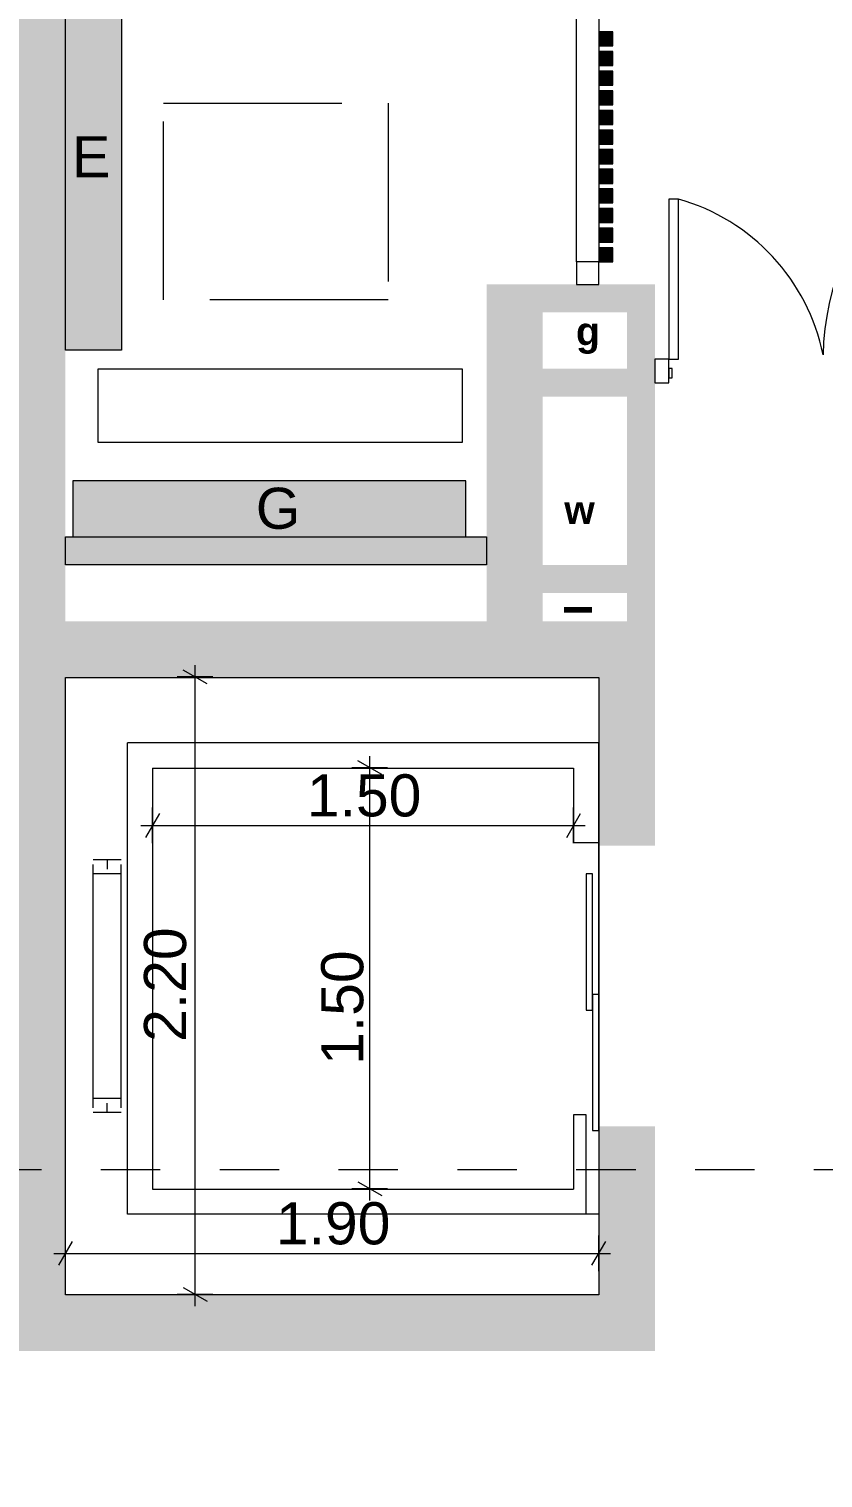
# Model space of a CAD drawing. Header units: millimetres. Extents: x 475206255 to 476720147, y 4620882299 to 4621447368.
# Drawn here: x 475263890 to 475266718, y 4621000397 to 4621005560 of the extents above; entities that cross this region are included whole.
import ezdxf

# ---------------------------------------------------------------- set-up
doc = ezdxf.new("R2010")
doc.units = ezdxf.units.MM
doc.header["$MEASUREMENT"] = 0
doc.linetypes.add('Dashed', pattern=[423.333333, 211.666667, -211.666667])
doc.linetypes.add('Long Dashed', pattern=[1058.333302, 634.99999, -423.333311])
doc.layers.add('0_Pen_No__8_Pen_No__11', color=7, linetype='Continuous', lineweight=0, true_color=0x636466)
doc.layers.add('New_2D Drafting - General_Pen_No__250_Pen_No__17', color=7, linetype='Continuous', lineweight=0, true_color=0xa68068)
for name, color, linetype, lineweight in [('0_Pen_No__8_Pen_No__7', 7, 'Continuous', 0), ('2D Drafting - General_Pen_No__250_Pen_No__7_Pen_No__7', 7, 'Continuous', 0), ('a-iataki_Pen_No__1_Pen_No__1', 1, 'Continuous', 0), ('Doors_Pen_No__7_Pen_No__7', 7, 'Continuous', 0), ('G-Anno-Nplt_Pen_No__7', 7, 'Continuous', 0), ('New_._Pen_No__1', 1, 'Continuous', 0), ('New_2D Drafting - General_Pen_No__250_Pen_No__7_Pen_No__154', 154, 'Continuous', 0), ('New_2D Drafting - General_Pen_No__250_Pen_No__7_Pen_No__250', 7, 'Continuous', 0), ('New_2D Drafting - General_Pen_No__250_Pen_No__7_Pen_No__7', 7, 'Continuous', 0), ('New_2D Drafting - General_Pen_No__30_Pen_No__9_Pen_No__9_Pen_No__4', 7, 'Continuous', 0), ('New_2D Drafting - General_Pen_No__30_Pen_No__9_Pen_No__9_Pen_No__7', 7, 'Continuous', 0), ('New_R03_Nakveti_Pen_No__250', 7, 'Continuous', 0), ('New_R03_Nakveti_Pen_No__4', 7, 'Continuous', 0), ('New_shenobebi_Pen_No__1', 1, 'Continuous', 0), ('New_shenobebi_Pen_No__7', 7, 'Continuous', 0), ('New_Structural - Bearing_Pen_No__4', 7, 'Continuous', 0), ('New_Structural - Bearing_Pen_No__7', 7, 'Continuous', 0), ('zoma_Pen_No__142', 142, 'Continuous', 0)]:
    doc.layers.add(name, color=color, linetype=linetype, lineweight=lineweight)
doc.layers.add('zoma', color=7, linetype='Continuous')
doc.styles.add('GENERATED_STYLE_2', font='arial.ttf')
doc.styles.add('GENERATED_STYLE_7', font='arialbd.ttf')
doc.dimstyles.new('GENERATED_STYLE__3', dxfattribs={"dimtxt": 200, "dimasz": 64.421331, "dimexe": 0.18, "dimexo": 3, "dimgap": 0, "dimtad": 1, "dimtih": 1, "dimtoh": 1, "dimlfac": 0.001, "dimzin": 0, "dimdsep": 46, "dimtxsty": 'GENERATED_STYLE_2', "dimblk": 'ARROWHEAD_2', "dimblk1": 'ARROWHEAD_2', "dimblk2": 'ARROWHEAD_2', "dimcen": 0.09, "dimclrd": 142, "dimclre": 142, "dimclrt": 142, "dimadec": 0, "dimazin": 0, "dimtfac": 1, "dimtdec": 4, "dimtmove": 0, "dimatfit": 3, "dimfxl": 1, "dimtolj": 1, "dimtzin": 0, "dimarcsym": 0})
doc.dimstyles.new('GENERATED_STYLE__5', dxfattribs={"dimtxt": 150, "dimasz": 64.421331, "dimexe": 0.18, "dimexo": 3, "dimgap": 0, "dimtad": 1, "dimtih": 1, "dimtoh": 1, "dimlfac": 0.001, "dimzin": 0, "dimdsep": 46, "dimtxsty": 'GENERATED_STYLE_2', "dimblk": 'ARROWHEAD_2', "dimblk1": 'ARROWHEAD_2', "dimblk2": 'ARROWHEAD_2', "dimcen": 0.09, "dimclrd": 142, "dimclre": 142, "dimclrt": 142, "dimadec": 0, "dimazin": 0, "dimtfac": 1, "dimtdec": 4, "dimtmove": 0, "dimatfit": 3, "dimfxl": 1, "dimtolj": 1, "dimtzin": 0, "dimarcsym": 0})
doc.dimstyles.new('GENERATED_STYLE__6', dxfattribs={"dimtxt": 150, "dimasz": 64.421331, "dimexe": 0.18, "dimexo": 3, "dimgap": 0, "dimtad": 1, "dimlfac": 0.001, "dimzin": 0, "dimdsep": 46, "dimtxsty": 'GENERATED_STYLE_2', "dimblk": 'ARROWHEAD_2', "dimblk1": 'ARROWHEAD_2', "dimblk2": 'ARROWHEAD_2', "dimcen": 0.09, "dimclrd": 142, "dimclre": 142, "dimclrt": 142, "dimadec": 0, "dimazin": 0, "dimtfac": 1, "dimtdec": 4, "dimtmove": 2, "dimatfit": 3, "dimfxl": 1, "dimtolj": 1, "dimtzin": 0, "dimarcsym": 0})
doc.dimstyles.new('GENERATED_STYLE__7', dxfattribs={"dimtxt": 150, "dimasz": 64.421331, "dimexe": 0.18, "dimexo": 3, "dimgap": 0, "dimtad": 1, "dimlfac": 0.001, "dimzin": 0, "dimdsep": 46, "dimtxsty": 'GENERATED_STYLE_2', "dimblk": 'ARROWHEAD_2', "dimblk1": 'ARROWHEAD_2', "dimblk2": 'ARROWHEAD_2', "dimcen": 0.09, "dimclrd": 142, "dimclre": 142, "dimclrt": 142, "dimadec": 0, "dimazin": 0, "dimtfac": 1, "dimtdec": 4, "dimtmove": 0, "dimatfit": 3, "dimfxl": 1, "dimtolj": 1, "dimtzin": 0, "dimarcsym": 0})
doc.dimstyles.new('GENERATED_STYLE__9', dxfattribs={"dimtxt": 200, "dimasz": 64.421331, "dimexe": 0.18, "dimexo": 3, "dimgap": 0, "dimtad": 1, "dimlfac": 0.001, "dimzin": 0, "dimdsep": 46, "dimtxsty": 'GENERATED_STYLE_2', "dimblk": 'ARROWHEAD_2', "dimblk1": 'ARROWHEAD_2', "dimblk2": 'ARROWHEAD_2', "dimcen": 0.09, "dimclrd": 142, "dimclre": 142, "dimclrt": 142, "dimadec": 0, "dimazin": 0, "dimtfac": 1, "dimtdec": 4, "dimtmove": 0, "dimatfit": 3, "dimfxl": 1, "dimtolj": 1, "dimtzin": 0, "dimarcsym": 0})

# ---------------------------------------------------------------- blocks, each defined once
blk = doc.blocks.new('*D808', base_point=(475826095.8, 4621095193.2))
at = {"layer": 'zoma_Pen_No__142', "color": 142, "linetype": 'Continuous', "lineweight": 0, "transparency": 16777216}
for p, q in [((475264043.9, 4621001240), (475263995, 4621001155.3)), ((475264019.4, 4621001134.1), (475264019.4, 4621001261.2)), ((475265895, 4621001155.3), (475265943.9, 4621001240)), ((475265919.4, 4621001134.1), (475265919.4, 4621001261.2)), ((475263978, 4621001197.6), (475264019.4, 4621001197.6)), ((475264019.4, 4621001197.6), (475265919.4, 4621001197.6)), ((475265919.4, 4621001197.6), (475265960.9, 4621001197.6))]:
    blk.add_line(p, q, dxfattribs=at)
at = {"layer": 'zoma_Pen_No__142', "color": 142, "lineweight": 0, "transparency": 16777216, "insert": (475264769.3, 4621001227.6), "char_height": 150, "attachment_point": 7, "style": 'GENERATED_STYLE_2'}
blk.add_mtext('\\A1;{\\pql;\\fArial|b0|i0|c204|p0;\\W1.000000;1.90}', dxfattribs=at)
blk = doc.blocks.new('ARROWHEAD_2')
at = {"color": 0, "linetype": 'Continuous', "lineweight": 0}
for p, q in [((0, 0), (-1, 0)), ((-0.378, -0.655), (0.378, 0.655))]:
    blk.add_line(p, q, dxfattribs=at)
blk = doc.blocks.new('*D809', base_point=(475826095.8, 4621095193.2))
at = {"layer": 'zoma_Pen_No__142', "color": 142, "linetype": 'Continuous', "lineweight": 0, "transparency": 16777216}
for p, q in [((475265146, 4621002903.4), (475265061.2, 4621002952.4)), ((475265103.6, 4621002927.9), (475265103.6, 4621002969.3)), ((475265167.2, 4621002927.9), (475265040, 4621002927.9)), ((475265103.6, 4621001427.9), (475265103.6, 4621002927.9)), ((475265061.2, 4621001452.4), (475265146, 4621001403.4)), ((475265167.2, 4621001427.9), (475265040, 4621001427.9)), ((475265103.6, 4621001386.4), (475265103.6, 4621001427.9))]:
    blk.add_line(p, q, dxfattribs=at)
at = {"layer": 'zoma_Pen_No__142', "color": 142, "lineweight": 0, "transparency": 16777216, "insert": (475265082.6, 4621001869.2), "char_height": 150, "attachment_point": 7, "rotation": 90, "style": 'GENERATED_STYLE_2'}
blk.add_mtext('\\A1;{\\pql;\\fArial|b0|i0|c204|p0;\\W1.000000;1.50}', dxfattribs=at)
blk = doc.blocks.new('*D810', base_point=(475826095.8, 4621095193.2))
at = {"layer": 'zoma_Pen_No__142', "color": 142, "linetype": 'Continuous', "lineweight": 0, "transparency": 16777216}
for p, q in [((475264329.8, 4621002658.6), (475264329.8, 4621002785.7)), ((475265829.8, 4621002658.6), (475265829.8, 4621002785.7)), ((475264354.2, 4621002764.5), (475264305.3, 4621002679.8)), ((475265805.3, 4621002679.8), (475265854.2, 4621002764.5)), ((475264288.3, 4621002722.2), (475264329.8, 4621002722.2)), ((475264329.8, 4621002722.2), (475265829.8, 4621002722.2)), ((475265829.8, 4621002722.2), (475265871.2, 4621002722.2))]:
    blk.add_line(p, q, dxfattribs=at)
at = {"layer": 'zoma_Pen_No__142', "color": 142, "lineweight": 0, "transparency": 16777216, "insert": (475264879.6, 4621002752.2), "char_height": 150, "attachment_point": 7, "style": 'GENERATED_STYLE_2'}
blk.add_mtext('\\A1;{\\pql;\\fArial|b0|i0|c204|p0;\\W1.000000;1.50}', dxfattribs=at)
blk = doc.blocks.new('*D811', base_point=(475826095.8, 4621095193.2))
at = {"layer": 'zoma_Pen_No__142', "color": 142, "linetype": 'Continuous', "lineweight": 0, "transparency": 16777216}
for p, q in [((475264545, 4621003251.3), (475264417.8, 4621003251.3)), ((475264523.8, 4621003226.8), (475264439, 4621003275.7)), ((475264481.4, 4621003251.3), (475264481.4, 4621003292.7)), ((475264481.4, 4621001051.3), (475264481.4, 4621003251.3)), ((475264545, 4621001051.3), (475264417.8, 4621001051.3)), ((475264439, 4621001075.7), (475264523.8, 4621001026.8)), ((475264481.4, 4621001009.8), (475264481.4, 4621001051.3))]:
    blk.add_line(p, q, dxfattribs=at)
at = {"layer": 'zoma_Pen_No__142', "color": 142, "lineweight": 0, "transparency": 16777216, "insert": (475264451.4, 4621001951.1), "char_height": 150, "attachment_point": 7, "rotation": 90, "style": 'GENERATED_STYLE_2'}
blk.add_mtext('\\A1;{\\pql;\\fArial|b0|i0|c204|p0;\\W1.000000;2.20}', dxfattribs=at)
blk = doc.blocks.new('*D880', base_point=(475826095.8, 4621095193.2))
at = {"layer": 'zoma_Pen_No__142', "color": 142, "linetype": 'Continuous', "lineweight": 0, "transparency": 16777216}
for p, q in [((475297678.8, 4621006265.8), (475297594.1, 4621006314.7)), ((475297636.5, 4621006290.2), (475297636.5, 4621006331.7)), ((475297700, 4621006290.2), (475297572.9, 4621006290.2)), ((475297636.5, 4620991090.2), (475297636.5, 4621006290.2)), ((475297594.1, 4620991114.7), (475297678.8, 4620991065.8)), ((475297700, 4620991090.2), (475297572.9, 4620991090.2)), ((475297636.5, 4620991048.8), (475297636.5, 4620991090.2))]:
    blk.add_line(p, q, dxfattribs=at)
at = {"layer": 'zoma_Pen_No__142', "color": 142, "lineweight": 0, "transparency": 16777216, "insert": (475297596.5, 4620998347), "char_height": 200, "attachment_point": 7, "rotation": 90, "style": 'GENERATED_STYLE_2'}
blk.add_mtext('\\A1;{\\pql;\\fArial|b0|i0|c204|p0;\\W1.000000;15.20}', dxfattribs=at)
blk = doc.blocks.new('*D887', base_point=(475826095.8, 4621095193.2))
at = {"layer": 'zoma_Pen_No__142', "color": 142, "linetype": 'Continuous', "lineweight": 0, "transparency": 16777216}
for p, q in [((475296910.9, 4621001090.2), (475296783.8, 4621001090.2)), ((475296804.9, 4621001114.7), (475296889.7, 4621001065.8)), ((475296847.3, 4620999490.2), (475296847.3, 4621001090.2)), ((475296910.9, 4620999490.2), (475296783.8, 4620999490.2)), ((475296804.9, 4620999514.7), (475296889.7, 4620999465.8))]:
    blk.add_line(p, q, dxfattribs=at)
at = {"layer": 'zoma_Pen_No__142', "color": 142, "lineweight": 0, "transparency": 16777216, "insert": (475296807.3, 4621000023.3), "char_height": 200, "attachment_point": 7, "rotation": 90, "style": 'GENERATED_STYLE_2'}
blk.add_mtext('\\A1;{\\pql;\\fArial|b0|i0|c204|p0;\\W1.000000;1.60}', dxfattribs=at)
blk = doc.blocks.new('*D888', base_point=(475826095.8, 4621095193.2))
at = {"layer": 'zoma_Pen_No__142', "color": 142, "linetype": 'Continuous', "lineweight": 0, "transparency": 16777216}
for p, q in [((475296910.9, 4621005890.2), (475296783.8, 4621005890.2)), ((475296804.9, 4621005914.7), (475296889.7, 4621005865.8)), ((475296847.3, 4621001090.2), (475296847.3, 4621005890.2)), ((475296910.9, 4621001090.2), (475296783.8, 4621001090.2)), ((475296804.9, 4621001114.7), (475296889.7, 4621001065.8))]:
    blk.add_line(p, q, dxfattribs=at)
at = {"layer": 'zoma_Pen_No__142', "color": 142, "lineweight": 0, "transparency": 16777216, "char_height": 200, "attachment_point": 7, "rotation": 90, "style": 'GENERATED_STYLE_2'}
for s, insert in [('\\A1;{\\pql;\\fArial|b0|i0|c204|p0;\\W1.000000;0.40}', (475296807.3, 4621005331.9)), ('\\A1;{\\pql;\\fArial|b0|i0|c204|p0;\\W1.000000;4.80}', (475296807.3, 4621003223.3))]:
    blk.add_mtext(s, dxfattribs=dict(at, insert=insert))
blk = doc.blocks.new('*D1250', base_point=(475826095.8, 4621095193.2))
at = {"layer": 'zoma_Pen_No__142', "color": 142, "linetype": 'Continuous', "lineweight": 0, "transparency": 16777216}
for p, q in [((475261143.9, 4621043780.5), (475261095, 4621043695.7)), ((475261119.4, 4621043674.5), (475261119.4, 4621043801.6)), ((475267643.9, 4621043780.5), (475267595, 4621043695.7)), ((475267619.4, 4621043674.5), (475267619.4, 4621043801.6)), ((475261119.4, 4621043738.1), (475267619.4, 4621043738.1))]:
    blk.add_line(p, q, dxfattribs=at)
at = {"layer": 'zoma_Pen_No__142', "color": 142, "lineweight": 0, "transparency": 16777216, "char_height": 200, "attachment_point": 7, "style": 'GENERATED_STYLE_2'}
for s, insert in [('\\A1;{\\pql;\\fArial|b0|i0|c204|p0;\\W1.000000;6.50}', (475264102.5, 4621043778.1)), ('\\A1;{\\pql;\\fArial|b0|i0|c204|p0;\\W1.000000;0.40}', (475267061.1, 4621043778.1))]:
    blk.add_mtext(s, dxfattribs=dict(at, insert=insert))
blk = doc.blocks.new('*D1308', base_point=(475826095.8, 4621095193.2))
at = {"layer": 'zoma_Pen_No__142', "color": 142, "linetype": 'Continuous', "lineweight": 0, "transparency": 16777216}
for p, q in [((475261143.9, 4621092730.1), (475261095, 4621092645.3)), ((475261119.4, 4621092624.1), (475261119.4, 4621092751.3)), ((475267643.9, 4621092730.1), (475267595, 4621092645.3)), ((475267619.4, 4621092624.1), (475267619.4, 4621092751.3)), ((475261119.4, 4621092687.7), (475267619.4, 4621092687.7))]:
    blk.add_line(p, q, dxfattribs=at)
at = {"layer": 'zoma_Pen_No__142', "color": 142, "lineweight": 0, "transparency": 16777216, "char_height": 200, "attachment_point": 7, "style": 'GENERATED_STYLE_2'}
for s, insert in [('\\A1;{\\pql;\\fArial|b0|i0|c204|p0;\\W1.000000;6.50}', (475264102.5, 4621092727.7)), ('\\A1;{\\pql;\\fArial|b0|i0|c204|p0;\\W1.000000;0.40}', (475267061.1, 4621092727.7))]:
    blk.add_mtext(s, dxfattribs=dict(at, insert=insert))
blk = doc.blocks.new('*D1366', base_point=(475826095.8, 4621095193.2))
at = {"layer": 'zoma_Pen_No__142', "color": 142, "linetype": 'Continuous', "lineweight": 0, "transparency": 16777216}
for p, q in [((475261119.4, 4621141813.9), (475261119.4, 4621141941)), ((475267619.4, 4621141813.9), (475267619.4, 4621141941)), ((475261143.9, 4621141919.8), (475261095, 4621141835.1)), ((475261119.4, 4621141877.4), (475267619.4, 4621141877.4)), ((475267643.9, 4621141919.8), (475267595, 4621141835.1))]:
    blk.add_line(p, q, dxfattribs=at)
at = {"layer": 'zoma_Pen_No__142', "color": 142, "lineweight": 0, "transparency": 16777216, "char_height": 200, "attachment_point": 7, "style": 'GENERATED_STYLE_2'}
for s, insert in [('\\A1;{\\pql;\\fArial|b0|i0|c204|p0;\\W1.000000;6.50}', (475264102.5, 4621141917.4)), ('\\A1;{\\pql;\\fArial|b0|i0|c204|p0;\\W1.000000;0.40}', (475267061.1, 4621141917.4))]:
    blk.add_mtext(s, dxfattribs=dict(at, insert=insert))
blk = doc.blocks.new('*D1425', base_point=(475826095.8, 4621095193.2))
at = {"layer": 'zoma_Pen_No__142', "color": 142, "linetype": 'Continuous', "lineweight": 0, "transparency": 16777216}
for p, q in [((475261143.9, 4621191296.5), (475261095, 4621191211.7)), ((475261119.4, 4621191190.5), (475261119.4, 4621191317.7)), ((475267643.9, 4621191296.5), (475267595, 4621191211.7)), ((475267619.4, 4621191190.5), (475267619.4, 4621191317.7)), ((475261119.4, 4621191254.1), (475267619.4, 4621191254.1))]:
    blk.add_line(p, q, dxfattribs=at)
at = {"layer": 'zoma_Pen_No__142', "color": 142, "lineweight": 0, "transparency": 16777216, "char_height": 200, "attachment_point": 7, "style": 'GENERATED_STYLE_2'}
for s, insert in [('\\A1;{\\pql;\\fArial|b0|i0|c204|p0;\\W1.000000;6.50}', (475264102.5, 4621191294.1)), ('\\A1;{\\pql;\\fArial|b0|i0|c204|p0;\\W1.000000;0.40}', (475267061.1, 4621191294.1))]:
    blk.add_mtext(s, dxfattribs=dict(at, insert=insert))
blk = doc.blocks.new('*D1483', base_point=(475826095.8, 4621095193.2))
at = {"layer": 'zoma_Pen_No__142', "color": 142, "linetype": 'Continuous', "lineweight": 0, "transparency": 16777216}
for p, q in [((475261143.9, 4621240486.2), (475261095, 4621240401.5)), ((475261119.4, 4621240380.3), (475261119.4, 4621240507.4)), ((475267643.9, 4621240486.2), (475267595, 4621240401.5)), ((475267619.4, 4621240380.3), (475267619.4, 4621240507.4)), ((475261119.4, 4621240443.8), (475267619.4, 4621240443.8))]:
    blk.add_line(p, q, dxfattribs=at)
at = {"layer": 'zoma_Pen_No__142', "color": 142, "lineweight": 0, "transparency": 16777216, "char_height": 200, "attachment_point": 7, "style": 'GENERATED_STYLE_2'}
for s, insert in [('\\A1;{\\pql;\\fArial|b0|i0|c204|p0;\\W1.000000;6.50}', (475264102.5, 4621240483.8)), ('\\A1;{\\pql;\\fArial|b0|i0|c204|p0;\\W1.000000;0.40}', (475267061.1, 4621240483.8))]:
    blk.add_mtext(s, dxfattribs=dict(at, insert=insert))

msp = doc.modelspace()

# ---------------------------------------------------------------- hatches: boundary and pattern name
at = {"layer": '0_Pen_No__8_Pen_No__11', "linetype": 'Continuous', "lineweight": 0, "true_color": 0x636466}
for points in [[(475264019.441, 4621005815.209), (475264219.441, 4621005815.207), (475264219.432, 4621004415.253), (475264019.432, 4621004415.255)], [(475264045.614, 4621003950.012), (475264045.614, 4621003750.012), (475265445.568, 4621003750.012), (475265445.568, 4621003950.012)]]:
    msp.add_hatch(color=251, dxfattribs=at).paths.add_polyline_path(points)
at = {"layer": '2D Drafting - General_Pen_No__250_Pen_No__7_Pen_No__7', "linetype": 'Continuous', "lineweight": 0}
for points in [[(475264019.434, 4621006089.778), (475264019.434, 4621003449.745), (475263819.434, 4621003449.745), (475263819.434, 4621006089.778)], [(475265519.434, 4621004650.012), (475265719.434, 4621004650.012), (475265719.434, 4621003450.012), (475265519.434, 4621003450.012)]]:
    msp.add_hatch(color=7, dxfattribs=at).paths.add_polyline_path(points)
at = {"layer": 'New_2D Drafting - General_Pen_No__250_Pen_No__17', "linetype": 'Continuous', "lineweight": 0, "true_color": 0xa68068}
for points in [[(475265919.434, 4621005500.012), (475265919.434, 4621005550.012), (475265969.434, 4621005550.012), (475265969.434, 4621005500.012)], [(475265919.434, 4621005430.012), (475265919.434, 4621005480.012), (475265969.434, 4621005480.012), (475265969.434, 4621005430.012)], [(475265919.434, 4621005360.012), (475265919.434, 4621005410.012), (475265969.434, 4621005410.012), (475265969.434, 4621005360.012)], [(475265919.434, 4621005290.012), (475265919.434, 4621005340.012), (475265969.434, 4621005340.012), (475265969.434, 4621005290.012)], [(475265969.434, 4621005270.012), (475265969.434, 4621005220.012), (475265919.434, 4621005220.012), (475265919.434, 4621005270.012)], [(475265919.434, 4621005150.012), (475265919.434, 4621005200.012), (475265969.434, 4621005200.012), (475265969.434, 4621005150.012)], [(475265919.434, 4621005080.012), (475265919.434, 4621005130.012), (475265969.434, 4621005130.012), (475265969.434, 4621005080.012)], [(475265919.434, 4621005010.012), (475265919.434, 4621005060.012), (475265969.434, 4621005060.012), (475265969.434, 4621005010.012)], [(475265919.434, 4621004940.012), (475265919.434, 4621004990.012), (475265969.434, 4621004990.012), (475265969.434, 4621004940.012)], [(475265919.434, 4621004870.012), (475265919.434, 4621004920.012), (475265969.434, 4621004920.012), (475265969.434, 4621004870.012)], [(475265919.434, 4621004800.012), (475265919.434, 4621004850.012), (475265969.434, 4621004850.012), (475265969.434, 4621004800.012)], [(475265969.434, 4621004780.012), (475265969.434, 4621004730.012), (475265919.434, 4621004730.012), (475265919.434, 4621004780.012)]]:
    msp.add_hatch(color=45, dxfattribs=at).paths.add_polyline_path(points)
at = {"layer": 'New_2D Drafting - General_Pen_No__250_Pen_No__7_Pen_No__154', "linetype": 'Continuous', "lineweight": 0}
for points in [[(475263819.44, 4621003449.703), (475264019.44, 4621003449.703), (475266119.44, 4621003449.703), (475266119.44, 4621002649.703), (475265919.44, 4621002649.703), (475265919.44, 4621003249.703), (475264019.44, 4621003249.703), (475263819.44, 4621003249.703)], [(475263819.44, 4621003249.703), (475264019.44, 4621003249.703), (475264019.44, 4621001049.703), (475265919.44, 4621001049.703), (475265919.44, 4621001649.703), (475266119.44, 4621001649.703), (475266119.44, 4621000849.703), (475263819.44, 4621000849.703), (475263819.44, 4621001049.703)]]:
    msp.add_hatch(color=154, dxfattribs=at).paths.add_polyline_path(points)
at = {"layer": 'New_2D Drafting - General_Pen_No__250_Pen_No__7_Pen_No__7', "linetype": 'Continuous', "lineweight": 0}
msp.add_hatch(color=7, dxfattribs=at).paths.add_polyline_path([(475264019.434, 4621003650.247), (475264019.434, 4621003750.247), (475265519.434, 4621003750.247), (475265519.434, 4621003650.247)])
at = {"layer": 'New_2D Drafting - General_Pen_No__30_Pen_No__9_Pen_No__9_Pen_No__4', "linetype": 'Continuous', "lineweight": 0}
msp.add_hatch(color=7, dxfattribs=at).paths.add_polyline_path([(475266019.434, 4621004350.01), (475266019.434, 4621004550.012), (475265719.434, 4621004550.012), (475265719.434, 4621004650.012), (475266119.434, 4621004650.012), (475266119.434, 4621004350.01)])
at = {"layer": 'New_2D Drafting - General_Pen_No__30_Pen_No__9_Pen_No__9_Pen_No__7', "linetype": 'Continuous', "lineweight": 0}
for points in [[(475265719.434, 4621004350.01), (475266019.434, 4621004350.01), (475266019.434, 4621004250.01), (475265719.434, 4621004250.01)], [(475266119.434, 4621004350.01), (475266119.434, 4621003450.012), (475266019.434, 4621003450.012), (475266019.434, 4621004350.01)], [(475265719.434, 4621003650.012), (475266019.434, 4621003650.012), (475266019.434, 4621003550.012), (475265719.434, 4621003550.012)]]:
    msp.add_hatch(color=7, dxfattribs=at).paths.add_polyline_path(points)

# ---------------------------------------------------------------- linework, layer by layer
at = {"layer": '0_Pen_No__8_Pen_No__7', "color": 7, "linetype": 'Continuous', "lineweight": 0, "flags": 128}
for points in [[(475264019.441, 4621005815.209), (475264219.441, 4621005815.207), (475264219.432, 4621004415.253), (475264019.432, 4621004415.255)], [(475264045.614, 4621003950.012), (475264045.614, 4621003750.012), (475265445.568, 4621003750.012), (475265445.568, 4621003950.012)]]:
    msp.add_lwpolyline(points, close=True, dxfattribs=at)
at = {"layer": 'Doors_Pen_No__7_Pen_No__7', "color": 7, "linetype": 'Continuous', "lineweight": 0, "flags": 128}
for points in [[(475266169.431, 4621004384.071), (475266202.765, 4621004384.019), (475266202.765, 4621004953.948), (475266169.431, 4621004954)], [(475266119.431, 4621004299.405), (475266169.431, 4621004299.405), (475266169.431, 4621004384.071), (475266119.431, 4621004384.071)], [(475266169.431, 4621004317.405), (475266180.931, 4621004317.405), (475266180.931, 4621004350.738), (475266169.431, 4621004350.738)]]:
    msp.add_lwpolyline(points, close=True, dxfattribs=at)
at = {"layer": 'Doors_Pen_No__7_Pen_No__7', "color": 7, "linetype": 'Continuous', "lineweight": 0}
msp.add_arc((475266006.432, 4621004255.111), 725.892, 11.390392, 74.307743, dxfattribs=at)
at = {"layer": 'G-Anno-Nplt_Pen_No__7', "color": 7, "linetype": 'Continuous', "lineweight": 0}
msp.add_arc((475267664.365, 4621004375.782), 946.61, 91.72958, 178.626604, dxfattribs=at)
at = {"layer": 'New_2D Drafting - General_Pen_No__250_Pen_No__7_Pen_No__250', "color": 7, "linetype": 'Continuous', "lineweight": 0, "flags": 128}
msp.add_lwpolyline([(475264019.434, 4621003650.247), (475264019.434, 4621003750.247), (475265519.434, 4621003750.247), (475265519.434, 4621003650.247)], close=True, dxfattribs=at)
at = {"layer": 'New_R03_Nakveti_Pen_No__250', "color": 7, "linetype": 'Continuous', "lineweight": 0}
for p, q in [((475264217.88, 4621002599.703), (475264117.88, 4621002599.703)), ((475264117.88, 4621001716.369), (475264117.88, 4621002583.036)), ((475264167.88, 4621002599.703), (475264167.88, 4621002566.369)), ((475264217.88, 4621001716.369), (475264217.88, 4621002583.036)), ((475264217.88, 4621002549.703), (475264117.88, 4621002549.703)), ((475264217.88, 4621001749.703), (475264117.88, 4621001749.703)), ((475264217.88, 4621001699.703), (475264117.88, 4621001699.703)), ((475264167.88, 4621001699.703), (475264167.88, 4621001733.036))]:
    msp.add_line(p, q, dxfattribs=at)
at = {"layer": 'New_R03_Nakveti_Pen_No__4', "color": 7, "linetype": 'Continuous', "lineweight": 0}
for p, q in [((475264240.068, 4621001336.632), (475264240.068, 4621003016.004)), ((475265919.44, 4621003016.004), (475264240.068, 4621003016.004)), ((475265919.44, 4621002661.37), (475265919.44, 4621003016.004)), ((475264329.754, 4621002926.318), (475264329.754, 4621001426.318)), ((475264329.754, 4621002926.318), (475265829.754, 4621002926.318)), ((475265829.754, 4621002926.318), (475265829.754, 4621002661.37)), ((475265829.754, 4621002661.37), (475265919.44, 4621002661.37)), ((475265919.44, 4621001691.266), (475265919.44, 4621002661.37)), ((475265874.597, 4621001691.266), (475265829.754, 4621001691.266)), ((475265829.754, 4621001691.266), (475265829.754, 4621001426.318)), ((475265874.597, 4621001336.632), (475265874.597, 4621001691.266)), ((475265919.44, 4621001691.266), (475265919.44, 4621001336.632)), ((475264329.754, 4621001426.318), (475265829.754, 4621001426.318)), ((475265919.44, 4621001336.632), (475264240.068, 4621001336.632))]:
    msp.add_line(p, q, dxfattribs=at)
for points in [[(475265897.019, 4621002064.21), (475265897.019, 4621002549.263), (475265874.597, 4621002549.263), (475265874.597, 4621002064.21)], [(475265919.44, 4621001635.212), (475265919.44, 4621002120.264), (475265897.019, 4621002120.264), (475265897.019, 4621001635.212)]]:
    msp.add_lwpolyline(points, close=True, dxfattribs=at)
at = {"layer": 'New_shenobebi_Pen_No__1', "color": 1, "linetype": 'Dashed', "lineweight": 0}
msp.add_lwpolyline([(475300764.11, 4621001495.107), (475227593.042, 4621001495.107)], dxfattribs=at)
at = {"layer": 'New_shenobebi_Pen_No__7', "color": 7, "linetype": 'Continuous', "lineweight": 0}
msp.add_lwpolyline([(475264019.44, 4621001049.703), (475264019.44, 4621003249.703), (475265919.44, 4621003249.703), (475265919.44, 4621001049.703)], close=True, dxfattribs=at)
at = {"layer": 'New_Structural - Bearing_Pen_No__4', "color": 7, "linetype": 'Continuous', "lineweight": 0, "flags": 128}
for points in [[(475265839.434, 4621005620.002), (475265919.434, 4621005620.002), (475265919.434, 4621004730.012), (475265839.434, 4621004730.012)], [(475265919.434, 4621005500.012), (475265969.434, 4621005500.012), (475265969.434, 4621005550.012), (475265919.434, 4621005550.012)], [(475265919.434, 4621005430.012), (475265969.434, 4621005430.012), (475265969.434, 4621005480.012), (475265919.434, 4621005480.012)], [(475265919.434, 4621005360.012), (475265969.434, 4621005360.012), (475265969.434, 4621005410.012), (475265919.434, 4621005410.012)], [(475265919.434, 4621005290.012), (475265969.434, 4621005290.012), (475265969.434, 4621005340.012), (475265919.434, 4621005340.012)], [(475265919.434, 4621005220.012), (475265969.434, 4621005220.012), (475265969.434, 4621005270.012), (475265919.434, 4621005270.012)], [(475265919.434, 4621005150.012), (475265969.434, 4621005150.012), (475265969.434, 4621005200.012), (475265919.434, 4621005200.012)], [(475265919.434, 4621005080.012), (475265969.434, 4621005080.012), (475265969.434, 4621005130.012), (475265919.434, 4621005130.012)], [(475265919.434, 4621005010.012), (475265969.434, 4621005010.012), (475265969.434, 4621005060.012), (475265919.434, 4621005060.012)], [(475265919.434, 4621004940.012), (475265969.434, 4621004940.012), (475265969.434, 4621004990.012), (475265919.434, 4621004990.012)], [(475265919.434, 4621004870.012), (475265969.434, 4621004870.012), (475265969.434, 4621004920.012), (475265919.434, 4621004920.012)], [(475265919.434, 4621004800.012), (475265969.434, 4621004800.012), (475265969.434, 4621004850.012), (475265919.434, 4621004850.012)], [(475265919.434, 4621004730.012), (475265969.434, 4621004730.012), (475265969.434, 4621004780.012), (475265919.434, 4621004780.012)], [(475265839.434, 4621004650.012), (475265919.434, 4621004650.012), (475265919.434, 4621004730.012), (475265839.434, 4621004730.012)]]:
    msp.add_lwpolyline(points, close=True, dxfattribs=at)
at = {"layer": 'New_Structural - Bearing_Pen_No__7', "color": 7, "linetype": 'Long Dashed', "lineweight": 0}
msp.add_lwpolyline([(475264369.434, 4621005295.44), (475265169.434, 4621005295.44), (475265169.434, 4621004595.436), (475264369.434, 4621004595.436)], close=True, dxfattribs=at)
at = {"layer": 'New_Structural - Bearing_Pen_No__7', "color": 7, "linetype": 'Continuous', "lineweight": 0}
msp.add_lwpolyline([(475264136.45, 4621004348.618), (475265432.152, 4621004348.618), (475265432.152, 4621004086.954), (475264136.45, 4621004086.954)], close=True, dxfattribs=at)

# ---------------------------------------------------------------- texts
at = {"layer": 'a-iataki_Pen_No__1_Pen_No__1', "color": 1, "linetype": 'Continuous', "lineweight": 0, "char_height": 146.24328, "attachment_point": 3, "rotation": 0.001109, "style": 'GENERATED_STYLE_2'}
for s, insert in [('\\A1;{\\pqr;\\fArial|b0|i0|c204|p0;\\W1.000000;E}', (475264179.553, 4621005177.697)), ('\\A1;{\\pqr;\\fArial|b0|i0|c204|p0;\\W1.000000;G}', (475264856.612, 4621003925.405))]:
    msp.add_mtext(s, dxfattribs=dict(at, insert=insert))
at = {"layer": 'New_._Pen_No__1', "color": 1, "linetype": 'Continuous', "lineweight": 0, "char_height": 100, "attachment_point": 2, "style": 'GENERATED_STYLE_7'}
for s, insert in [('\\A1;{\\pqc;\\fArial|b1|i0|c204|p0;\\W1.000000;g}', (475265880.717, 4621004532.857)), ('\\A1;{\\pqc;\\fArial|b1|i0|c204|p0;\\W1.000000;w}', (475265850.655, 4621003896.729))]:
    msp.add_mtext(s, dxfattribs=dict(at, insert=insert))
at = {"layer": 'New_._Pen_No__1', "color": 1, "linetype": 'Continuous', "lineweight": 0, "insert": (475265794.941, 4621003490.833), "char_height": 100, "attachment_point": 2, "rotation": 90, "style": 'GENERATED_STYLE_7'}
msp.add_mtext('\\A1;{\\pqc;\\fArial|b1|i0|c204|p0;\\W1.000000;I}', dxfattribs=at)

# ---------------------------------------------------------------- dimensions: what is measured, and where the dimension line sits
at = {"layer": 'zoma', "color": 142, "linetype": 'Continuous', "lineweight": 0}
for base, p1, p2, dimstyle, picture, middle in [((475267619.44, 4621240443.837), (475261119.44, 4620991489.778), (475267619.44, 4620991489.778), 'GENERATED_STYLE__3', '*D1483', (475264361.436, 4621240583.837)), ((475267619.44, 4621191254.086), (475261119.44, 4620991489.778), (475267619.44, 4620991489.778), 'GENERATED_STYLE__3', '*D1425', (475264361.436, 4621191394.086)), ((475267619.44, 4621141877.434), (475261119.44, 4620991489.778), (475267619.44, 4620991489.778), 'GENERATED_STYLE__3', '*D1366', (475264361.436, 4621142017.434)), ((475267619.44, 4621092687.699), (475261119.44, 4620991489.778), (475267619.44, 4620991489.778), 'GENERATED_STYLE__3', '*D1308', (475264361.436, 4621092827.699)), ((475267619.44, 4621043738.069), (475261119.44, 4620991489.778), (475267619.44, 4620991489.778), 'GENERATED_STYLE__3', '*D1250', (475264361.436, 4621043878.069)), ((475265829.754, 4621002722.157), (475264329.754, 4621002926.318), (475265829.754, 4621002926.318), 'GENERATED_STYLE__5', '*D810', (475265073.751, 4621002827.157)), ((475265919.44, 4621001197.634), (475264019.44, 4621001297.618), (475265919.44, 4621001297.618), 'GENERATED_STYLE__5', '*D808', (475264963.437, 4621001302.634))]:
    dim = msp.add_linear_dim(base=base, p1=p1, p2=p2, dimstyle=dimstyle, dxfattribs=at)
    dim.commit()
    dim.dimension.update_dxf_attribs({"geometry": picture, "text_midpoint": middle, "dimtype": 160})
for base, p1, p2, dimstyle, picture, middle in [((475297636.458, 4621006290.231), (475231619.434, 4620991090.231), (475231619.434, 4621006290.231), 'GENERATED_STYLE__9', '*D880', (475297496.458, 4620998682.058)), ((475296847.329, 4621005890.231), (475231619.434, 4621001090.233), (475231619.434, 4621005890.231), 'GENERATED_STYLE__9', '*D888', (475296707.329, 4621003482.228)), ((475264481.382, 4621003251.271), (475264506.412, 4621001051.271), (475264623.22, 4621003251.271), 'GENERATED_STYLE__7', '*D811', (475264376.382, 4621002145.268)), ((475265103.597, 4621002927.887), (475265307.166, 4621001427.887), (475265281.067, 4621002927.887), 'GENERATED_STYLE__6', '*D809', (475265007.597, 4621002063.436)), ((475296847.329, 4621001090.233), (475231619.689, 4620999490.231), (475231619.434, 4621001090.233), 'GENERATED_STYLE__9', '*D887', (475296707.329, 4621000282.228))]:
    dim = msp.add_linear_dim(base=base, p1=p1, p2=p2, angle=90, dimstyle=dimstyle, dxfattribs=at)
    dim.commit()
    dim.dimension.update_dxf_attribs({"geometry": picture, "text_midpoint": middle, "dimtype": 160, "text_rotation": 90})

doc.saveas('drawing.dxf')
